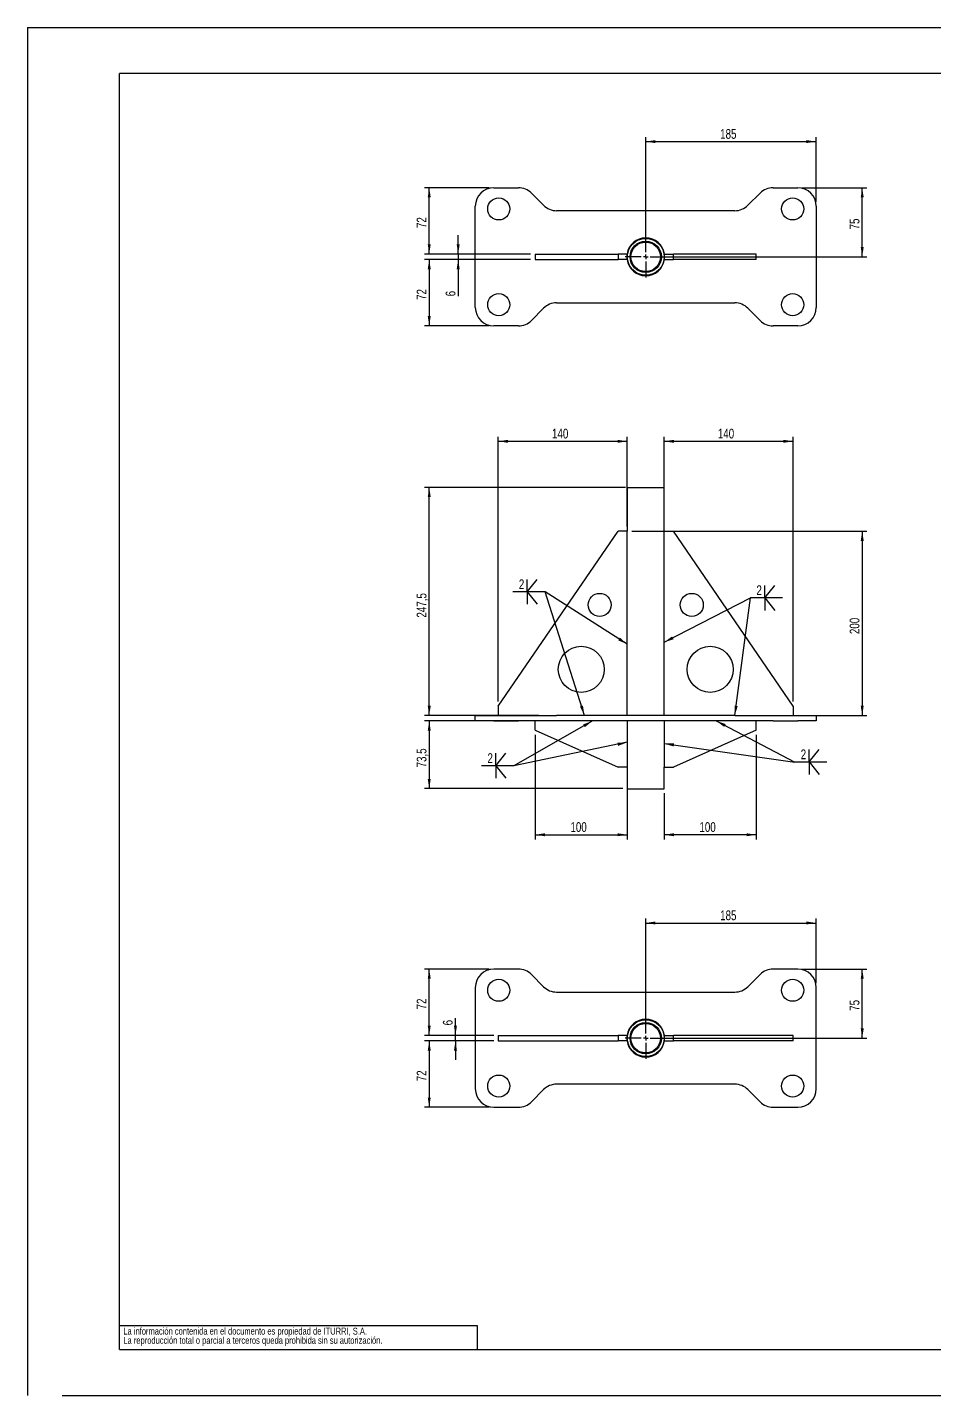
# Model space of a CAD drawing. Extents: x 0 to 420, y 0 to 297.
# Drawn here: x 0 to 197, y 0 to 297 of the extents above; entities that cross this region are included whole.
import ezdxf

# ---------------------------------------------------------------- set-up
doc = ezdxf.new("R2010")
doc.units = 0
doc.linetypes.add('SLD-CONTINUA', pattern=[0])
doc.layers.get('0').update_dxf_attribs({"linetype": 'CONTINUOUS'})
doc.layers.add('FORMATO', color=7, linetype='SLD-CONTINUA')
doc.layers.add('SLD-0', color=179, linetype='SLD-CONTINUA')
doc.styles.add('SLDTEXTSTYLE1', font='TXT', dxfattribs={"width": 0.75})
doc.styles.get("Standard").update_dxf_attribs({"font": 'arial.ttf'})
doc.dimstyles.new('SLDDIMSTYLE0', dxfattribs={"dimtxt": 2.116667, "dimasz": 2.116667, "dimexe": 0, "dimexo": 0.0625, "dimgap": 0.529167, "dimtad": 1, "dimdec": 1, "dimlfac": 5, "dimrnd": 1e-09, "dimzin": 12, "dimdsep": 46, "dimtxsty": 'SLDTEXTSTYLE1', "dimsah": 1, "dimcen": 0.09, "dimadec": 0, "dimazin": 0, "dimtfac": 1, "dimtdec": 1, "dimtofl": 0, "dimtmove": 0, "dimatfit": 3, "dimfxl": 1, "dimtolj": 1, "dimtzin": 12, "dimarcsym": 0})
doc.dimstyles.new('SLDDIMSTYLE1', dxfattribs={"dimtxt": 0.18, "dimasz": 2.116667, "dimexe": 0, "dimexo": 0.0625, "dimgap": 0, "dimtad": 0, "dimtih": 1, "dimtoh": 1, "dimdec": 0, "dimrnd": 1e-09, "dimzin": 0, "dimdsep": 46, "dimtxsty": 'Standard', "dimsah": 1, "dimcen": 0.09, "dimadec": 0, "dimazin": 0, "dimtfac": 2.116667, "dimtdec": 0, "dimtofl": 0, "dimtmove": 0, "dimatfit": 3, "dimfxl": 1, "dimtolj": 1, "dimtzin": 0, "dimarcsym": 0})
doc.dimstyles.new('SLDDIMSTYLE2', dxfattribs={"dimtxt": 2.116667, "dimasz": 2.116667, "dimexe": 0, "dimexo": 0.0625, "dimgap": 0.529167, "dimtad": 1, "dimdec": 1, "dimlfac": 5, "dimrnd": 1e-09, "dimzin": 12, "dimdsep": 46, "dimtxsty": 'SLDTEXTSTYLE1', "dimsah": 1, "dimcen": 0.09, "dimadec": 0, "dimazin": 0, "dimtfac": 1, "dimtdec": 1, "dimtmove": 0, "dimatfit": 0, "dimfxl": 1, "dimtolj": 1, "dimtzin": 12, "dimarcsym": 0})

# ---------------------------------------------------------------- blocks, each defined once
blk = doc.blocks.new('SW_NOTE_0_3')
at = {"layer": 'SLD-0', "color": 0, "char_height": 1.5, "attachment_point": 1, "style": 'SLDTEXTSTYLE1'}
for s, insert in [('La información contenida en el documento es propiedad de ITURRI, S.A.', (0, 1.93)), ('La reproducción total o parcial a terceros queda prohibida sin su autorización.', (0, -0.07))]:
    blk.add_mtext(s, dxfattribs=dict(at, insert=insert))
blk = doc.blocks.new('_D')
at = {"layer": 'FORMATO', "color": 7, "transparency": 16777216}
for p, q in [((129.84, 197.15), (86.24, 197.15)), ((87.24, 147.65), (87.24, 197.15)), ((111.07, 147.65), (86.24, 147.65))]:
    blk.add_line(p, q, dxfattribs=at)
for points in [[(87.24, 197.15), (86.92, 195.03), (87.57, 195.03)], [(87.24, 147.65), (87.57, 149.76), (86.92, 149.76)]]:
    blk.add_solid(points, dxfattribs=at)
at = {"layer": 'FORMATO', "color": 7, "transparency": 16777216, "insert": (84.52, 168.88), "char_height": 2.117, "attachment_point": 1, "rotation": 90, "style": 'SLDTEXTSTYLE1'}
blk.add_mtext('247,5', dxfattribs=at)
blk = doc.blocks.new('_D_1')
at = {"layer": 'FORMATO', "color": 7, "transparency": 16777216}
for p, q in [((111.07, 146.45), (86.24, 146.45)), ((87.24, 146.45), (87.24, 131.75)), ((129.24, 131.75), (86.24, 131.75))]:
    blk.add_line(p, q, dxfattribs=at)
for points in [[(87.24, 146.45), (86.92, 144.33), (87.57, 144.33)], [(87.24, 131.75), (87.57, 133.86), (86.92, 133.86)]]:
    blk.add_solid(points, dxfattribs=at)
at = {"layer": 'FORMATO', "color": 7, "transparency": 16777216, "insert": (84.52, 136.36), "char_height": 2.117, "attachment_point": 1, "rotation": 90, "style": 'SLDTEXTSTYLE1'}
blk.add_mtext('73,5', dxfattribs=at)
blk = doc.blocks.new('_D_2')
at = {"layer": 'FORMATO', "color": 7, "transparency": 16777216}
for p, q in [((131.24, 187.65), (182.24, 187.65)), ((181.24, 187.65), (181.24, 147.65)), ((157.42, 147.65), (182.24, 147.65))]:
    blk.add_line(p, q, dxfattribs=at)
for points in [[(181.24, 187.65), (180.92, 185.53), (181.57, 185.53)], [(181.24, 147.65), (181.57, 149.76), (180.92, 149.76)]]:
    blk.add_solid(points, dxfattribs=at)
at = {"layer": 'FORMATO', "color": 7, "transparency": 16777216, "insert": (178.52, 165.3), "char_height": 2.117, "attachment_point": 1, "rotation": 90, "style": 'SLDTEXTSTYLE1'}
blk.add_mtext('200', dxfattribs=at)
blk = doc.blocks.new('_D_3')
at = {"layer": 'FORMATO', "color": 7, "transparency": 16777216}
for p, q in [((102.24, 150.65), (102.24, 208.15)), ((130.24, 188.65), (130.24, 208.15)), ((102.24, 207.15), (130.24, 207.15))]:
    blk.add_line(p, q, dxfattribs=at)
for points in [[(102.24, 207.15), (104.36, 206.82), (104.36, 207.47)], [(130.24, 207.15), (128.13, 207.47), (128.13, 206.82)]]:
    blk.add_solid(points, dxfattribs=at)
at = {"layer": 'FORMATO', "color": 7, "transparency": 16777216, "insert": (113.9, 209.88), "char_height": 2.117, "attachment_point": 1, "style": 'SLDTEXTSTYLE1'}
blk.add_mtext('140', dxfattribs=at)
blk = doc.blocks.new('_D_4')
at = {"layer": 'FORMATO', "color": 7, "transparency": 16777216}
for p, q in [((138.24, 188.65), (138.24, 208.15)), ((166.24, 150.65), (166.24, 208.15)), ((138.24, 207.15), (166.24, 207.15))]:
    blk.add_line(p, q, dxfattribs=at)
for points in [[(138.24, 207.15), (140.36, 206.82), (140.36, 207.47)], [(166.24, 207.15), (164.13, 207.47), (164.13, 206.82)]]:
    blk.add_solid(points, dxfattribs=at)
at = {"layer": 'FORMATO', "color": 7, "transparency": 16777216, "insert": (149.9, 209.88), "char_height": 2.117, "attachment_point": 1, "style": 'SLDTEXTSTYLE1'}
blk.add_mtext('140', dxfattribs=at)
blk = doc.blocks.new('_D_5')
at = {"layer": 'FORMATO', "color": 7, "transparency": 16777216}
for p, q in [((110.24, 143.45), (110.24, 120.75)), ((130.24, 135.45), (130.24, 120.75)), ((110.24, 121.75), (130.24, 121.75))]:
    blk.add_line(p, q, dxfattribs=at)
for points in [[(110.24, 121.75), (112.36, 121.42), (112.36, 122.07)], [(130.24, 121.75), (128.13, 122.07), (128.13, 121.42)]]:
    blk.add_solid(points, dxfattribs=at)
at = {"layer": 'FORMATO', "color": 7, "transparency": 16777216, "insert": (117.9, 124.48), "char_height": 2.117, "attachment_point": 1, "style": 'SLDTEXTSTYLE1'}
blk.add_mtext('100', dxfattribs=at)
blk = doc.blocks.new('_D_6')
at = {"layer": 'FORMATO', "color": 7, "transparency": 16777216}
for p, q in [((158.24, 143.45), (158.24, 120.75)), ((138.24, 130.75), (138.24, 120.75)), ((158.24, 121.75), (138.24, 121.75))]:
    blk.add_line(p, q, dxfattribs=at)
for points in [[(138.24, 121.75), (140.36, 121.42), (140.36, 122.07)], [(158.24, 121.75), (156.13, 122.07), (156.13, 121.42)]]:
    blk.add_solid(points, dxfattribs=at)
at = {"layer": 'FORMATO', "color": 7, "transparency": 16777216, "insert": (145.9, 124.48), "char_height": 2.117, "attachment_point": 1, "style": 'SLDTEXTSTYLE1'}
blk.add_mtext('100', dxfattribs=at)
blk = doc.blocks.new('SW_SYMBOL_WELD_BUSB')
at = {"layer": 'FORMATO', "color": 0}
for q in [(200, 1000), (1000, 1000)]:
    blk.add_line((200, 0), q, dxfattribs=at)
blk = doc.blocks.new('SW_WELDSYMBOL_0')
at = {"layer": 'FORMATO', "color": 0}
blk.add_line((6.98, 0), (0, 0), dxfattribs=at)
at = {"layer": 'FORMATO', "color": 0, "xscale": 0.0027037109375, "yscale": 0.0027037109375, "zscale": 0.0027037109375}
blk.add_blockref('SW_SYMBOL_WELD_BUSB', (2.56, 0.01), dxfattribs=at)
at = {"layer": 'FORMATO', "color": 0, "extrusion": (0, 0, -1), "xscale": 0.0027037109375, "yscale": 0.0027037109375, "zscale": 0.0027037109375, "rotation": 180}
blk.add_blockref('SW_SYMBOL_WELD_BUSB', (-2.56, 0.01), dxfattribs=at)
at = {"layer": 'FORMATO', "color": 0, "insert": (1.28, 2.73), "char_height": 2.12, "attachment_point": 1, "style": 'SLDTEXTSTYLE1'}
blk.add_mtext('2', dxfattribs=at)
blk = doc.blocks.new('SW_WELDSYMBOL_1')
at = {"layer": 'FORMATO', "color": 0}
blk.add_line((6.98, 0), (0, 0), dxfattribs=at)
at = {"layer": 'FORMATO', "color": 0, "xscale": 0.0027037109375, "yscale": 0.0027037109375, "zscale": 0.0027037109375}
blk.add_blockref('SW_SYMBOL_WELD_BUSB', (2.56, 0.01), dxfattribs=at)
at = {"layer": 'FORMATO', "color": 0, "extrusion": (0, 0, -1), "xscale": 0.0027037109375, "yscale": 0.0027037109375, "zscale": 0.0027037109375, "rotation": 180}
blk.add_blockref('SW_SYMBOL_WELD_BUSB', (-2.56, 0.01), dxfattribs=at)
at = {"layer": 'FORMATO', "color": 0, "insert": (1.28, 2.73), "char_height": 2.12, "attachment_point": 1, "style": 'SLDTEXTSTYLE1'}
blk.add_mtext('2', dxfattribs=at)
blk = doc.blocks.new('SW_WELDSYMBOL_2')
at = {"layer": 'FORMATO', "color": 0}
blk.add_line((0, 0), (-6.98, 0), dxfattribs=at)
at = {"layer": 'FORMATO', "color": 0, "xscale": 0.0027037109375, "yscale": 0.0027037109375, "zscale": 0.0027037109375}
blk.add_blockref('SW_SYMBOL_WELD_BUSB', (-4.42, 0.01), dxfattribs=at)
at = {"layer": 'FORMATO', "color": 0, "extrusion": (0, 0, -1), "xscale": 0.0027037109375, "yscale": 0.0027037109375, "zscale": 0.0027037109375, "rotation": 180}
blk.add_blockref('SW_SYMBOL_WELD_BUSB', (4.42, 0.01), dxfattribs=at)
at = {"layer": 'FORMATO', "color": 0, "insert": (-5.7, 2.73), "char_height": 2.12, "attachment_point": 1, "style": 'SLDTEXTSTYLE1'}
blk.add_mtext('2', dxfattribs=at)
blk = doc.blocks.new('SW_WELDSYMBOL_3')
at = {"layer": 'FORMATO', "color": 0}
blk.add_line((0, 0), (-6.98, 0), dxfattribs=at)
at = {"layer": 'FORMATO', "color": 0, "xscale": 0.0027037109375, "yscale": 0.0027037109375, "zscale": 0.0027037109375}
blk.add_blockref('SW_SYMBOL_WELD_BUSB', (-4.42, 0.01), dxfattribs=at)
at = {"layer": 'FORMATO', "color": 0, "extrusion": (0, 0, -1), "xscale": 0.0027037109375, "yscale": 0.0027037109375, "zscale": 0.0027037109375, "rotation": 180}
blk.add_blockref('SW_SYMBOL_WELD_BUSB', (4.42, 0.01), dxfattribs=at)
at = {"layer": 'FORMATO', "color": 0, "insert": (-5.7, 2.73), "char_height": 2.12, "attachment_point": 1, "style": 'SLDTEXTSTYLE1'}
blk.add_mtext('2', dxfattribs=at)
blk = doc.blocks.new('_D_7')
at = {"layer": 'FORMATO', "color": 7, "transparency": 16777216}
for p, q in [((168.24, 92.59), (182.24, 92.59)), ((181.24, 77.59), (181.24, 92.59)), ((135.24, 77.59), (182.24, 77.59))]:
    blk.add_line(p, q, dxfattribs=at)
for points in [[(181.24, 92.59), (180.92, 90.48), (181.57, 90.48)], [(181.24, 77.59), (181.57, 79.71), (180.92, 79.71)]]:
    blk.add_solid(points, dxfattribs=at)
at = {"layer": 'FORMATO', "color": 7, "transparency": 16777216, "insert": (178.52, 83.53), "char_height": 2.117, "attachment_point": 1, "rotation": 90, "style": 'SLDTEXTSTYLE1'}
blk.add_mtext('75', dxfattribs=at)
blk = doc.blocks.new('_D_8')
at = {"layer": 'FORMATO', "color": 7, "transparency": 16777216}
for p, q in [((134.24, 78.59), (134.24, 103.59)), ((134.24, 102.59), (171.24, 102.59)), ((171.24, 89.59), (171.24, 103.59))]:
    blk.add_line(p, q, dxfattribs=at)
for points in [[(134.24, 102.59), (136.36, 102.27), (136.36, 102.92)], [(171.24, 102.59), (169.13, 102.92), (169.13, 102.27)]]:
    blk.add_solid(points, dxfattribs=at)
at = {"layer": 'FORMATO', "color": 7, "transparency": 16777216, "insert": (150.4, 105.32), "char_height": 2.117, "attachment_point": 1, "style": 'SLDTEXTSTYLE1'}
blk.add_mtext('185', dxfattribs=at)
blk = doc.blocks.new('_D_9')
at = {"layer": 'FORMATO', "color": 7, "transparency": 16777216}
for p, q in [((100.24, 92.59), (86.24, 92.59)), ((87.24, 78.19), (87.24, 92.59)), ((101.24, 78.19), (86.24, 78.19))]:
    blk.add_line(p, q, dxfattribs=at)
for points in [[(87.24, 92.59), (86.92, 90.48), (87.57, 90.48)], [(87.24, 78.19), (87.57, 80.31), (86.92, 80.31)]]:
    blk.add_solid(points, dxfattribs=at)
at = {"layer": 'FORMATO', "color": 7, "transparency": 16777216, "insert": (84.52, 83.83), "char_height": 2.117, "attachment_point": 1, "rotation": 90, "style": 'SLDTEXTSTYLE1'}
blk.add_mtext('72', dxfattribs=at)
blk = doc.blocks.new('_D_10')
at = {"layer": 'FORMATO', "color": 7, "transparency": 16777216}
for p, q in [((92.94, 78.19), (92.94, 81.93)), ((101.24, 78.19), (91.94, 78.19)), ((92.94, 76.99), (92.94, 78.19)), ((101.24, 76.99), (91.94, 76.99)), ((92.94, 76.99), (92.94, 72.92))]:
    blk.add_line(p, q, dxfattribs=at)
for points in [[(92.94, 78.19), (93.26, 80.31), (92.61, 80.31)], [(92.94, 76.99), (92.61, 74.88), (93.26, 74.88)]]:
    blk.add_solid(points, dxfattribs=at)
at = {"layer": 'FORMATO', "color": 7, "transparency": 16777216, "insert": (90.21, 80.37), "char_height": 2.12, "attachment_point": 1, "rotation": 90, "style": 'SLDTEXTSTYLE1'}
blk.add_mtext('6', dxfattribs=at)
blk = doc.blocks.new('_D_11')
at = {"layer": 'FORMATO', "color": 7, "transparency": 16777216}
for p, q in [((101.24, 76.99), (86.24, 76.99)), ((87.24, 76.99), (87.24, 62.59)), ((100.24, 62.59), (86.24, 62.59))]:
    blk.add_line(p, q, dxfattribs=at)
for points in [[(87.24, 76.99), (86.92, 74.88), (87.57, 74.88)], [(87.24, 62.59), (87.57, 64.71), (86.92, 64.71)]]:
    blk.add_solid(points, dxfattribs=at)
at = {"layer": 'FORMATO', "color": 7, "transparency": 16777216, "insert": (84.52, 68.23), "char_height": 2.117, "attachment_point": 1, "rotation": 90, "style": 'SLDTEXTSTYLE1'}
blk.add_mtext('72', dxfattribs=at)
blk = doc.blocks.new('SW_CENTERMARKSYMBOL_0')
at = {"layer": 'FORMATO', "color": 0}
for p, q in [((0, 1), (0, 4.5)), ((-1, 0), (-4.5, 0)), ((0, 0), (-0.5, 0)), ((0, 0), (0, 0.5)), ((0, 0), (0, -0.5)), ((0, 0), (0.5, 0)), ((1, 0), (4.5, 0)), ((0, -1), (0, -4.5))]:
    blk.add_line(p, q, dxfattribs=at)
blk = doc.blocks.new('_D_12')
at = {"layer": 'FORMATO', "color": 7, "transparency": 16777216}
for p, q in [((93.53, 247.8), (93.53, 251.87)), ((109.24, 247.8), (92.53, 247.8)), ((109.24, 246.6), (92.53, 246.6)), ((93.53, 247.8), (93.53, 246.6)), ((93.53, 246.6), (93.53, 238.62))]:
    blk.add_line(p, q, dxfattribs=at)
for points in [[(93.53, 247.8), (93.85, 249.92), (93.2, 249.92)], [(93.53, 246.6), (93.2, 244.49), (93.85, 244.49)]]:
    blk.add_solid(points, dxfattribs=at)
at = {"layer": 'FORMATO', "color": 7, "transparency": 16777216, "insert": (90.8, 238.62), "char_height": 2.12, "attachment_point": 1, "rotation": 90, "style": 'SLDTEXTSTYLE1'}
blk.add_mtext('6', dxfattribs=at)
blk = doc.blocks.new('_D_13')
at = {"layer": 'FORMATO', "color": 7, "transparency": 16777216}
for p, q in [((100.24, 262.2), (86.24, 262.2)), ((87.24, 247.8), (87.24, 262.2)), ((109.24, 247.8), (86.24, 247.8))]:
    blk.add_line(p, q, dxfattribs=at)
for points in [[(87.24, 262.2), (86.92, 260.09), (87.57, 260.09)], [(87.24, 247.8), (87.57, 249.92), (86.92, 249.92)]]:
    blk.add_solid(points, dxfattribs=at)
at = {"layer": 'FORMATO', "color": 7, "transparency": 16777216, "insert": (84.52, 253.44), "char_height": 2.117, "attachment_point": 1, "rotation": 90, "style": 'SLDTEXTSTYLE1'}
blk.add_mtext('72', dxfattribs=at)
blk = doc.blocks.new('_D_14')
at = {"layer": 'FORMATO', "color": 7, "transparency": 16777216}
for p, q in [((109.24, 246.6), (86.24, 246.6)), ((87.24, 246.6), (87.24, 232.2)), ((100.24, 232.2), (86.24, 232.2))]:
    blk.add_line(p, q, dxfattribs=at)
for points in [[(87.24, 246.6), (86.92, 244.49), (87.57, 244.49)], [(87.24, 232.2), (87.57, 234.32), (86.92, 234.32)]]:
    blk.add_solid(points, dxfattribs=at)
at = {"layer": 'FORMATO', "color": 7, "transparency": 16777216, "insert": (84.52, 237.84), "char_height": 2.117, "attachment_point": 1, "rotation": 90, "style": 'SLDTEXTSTYLE1'}
blk.add_mtext('72', dxfattribs=at)
blk = doc.blocks.new('_D_15')
at = {"layer": 'FORMATO', "color": 7, "transparency": 16777216}
for p, q in [((168.24, 262.2), (182.24, 262.2)), ((181.24, 247.2), (181.24, 262.2)), ((135.24, 247.2), (182.24, 247.2))]:
    blk.add_line(p, q, dxfattribs=at)
for points in [[(181.24, 262.2), (180.92, 260.09), (181.57, 260.09)], [(181.24, 247.2), (181.57, 249.32), (180.92, 249.32)]]:
    blk.add_solid(points, dxfattribs=at)
at = {"layer": 'FORMATO', "color": 7, "transparency": 16777216, "insert": (178.52, 253.14), "char_height": 2.117, "attachment_point": 1, "rotation": 90, "style": 'SLDTEXTSTYLE1'}
blk.add_mtext('75', dxfattribs=at)
blk = doc.blocks.new('_D_16')
at = {"layer": 'FORMATO', "color": 7, "transparency": 16777216}
for p, q in [((134.24, 248.2), (134.24, 273.2)), ((134.24, 272.2), (171.24, 272.2)), ((171.24, 259.2), (171.24, 273.2))]:
    blk.add_line(p, q, dxfattribs=at)
for points in [[(134.24, 272.2), (136.36, 271.88), (136.36, 272.53)], [(171.24, 272.2), (169.13, 272.53), (169.13, 271.88)]]:
    blk.add_solid(points, dxfattribs=at)
at = {"layer": 'FORMATO', "color": 7, "transparency": 16777216, "insert": (150.4, 274.93), "char_height": 2.117, "attachment_point": 1, "style": 'SLDTEXTSTYLE1'}
blk.add_mtext('185', dxfattribs=at)
blk = doc.blocks.new('SW_CENTERMARKSYMBOL_1')
at = {"layer": 'FORMATO', "color": 0}
for p, q in [((0, 1), (0, 4.5)), ((-1, 0), (-4.5, 0)), ((0, 0), (-0.5, 0)), ((0, 0), (0, 0.5)), ((0, 0), (0, -0.5)), ((0, 0), (0.5, 0)), ((1, 0), (4.5, 0)), ((0, -1), (0, -4.5))]:
    blk.add_line(p, q, dxfattribs=at)

msp = doc.modelspace()

# ---------------------------------------------------------------- linework, layer by layer
at = {"color": 7, "linetype": 'SLD-CONTINUA'}
for p, q in [((0, 297), (420, 297)), ((0, 297), (0, -0.001)), ((410, 287), (20, 287)), ((20, 10), (20, 287)), ((101.245, 262.203), (106.588, 262.203)), ((161.902, 262.203), (167.245, 262.203)), ((112.073, 258.374), (109.416, 261.031)), ((159.073, 261.031), (156.416, 258.374)), ((97.245, 236.203), (97.245, 258.203)), ((153.588, 257.203), (114.902, 257.203)), ((171.245, 258.203), (171.245, 236.203)), ((110.245, 247.803), (110.245, 246.603)), ((110.245, 247.803), (128.245, 247.803)), ((110.245, 246.603), (128.245, 246.603)), ((128.245, 247.803), (128.245, 246.603)), ((130.245, 247.803), (128.245, 247.803)), ((130.245, 246.603), (128.245, 246.603)), ((130.245, 246.603), (130.245, 247.803)), ((138.245, 247.803), (138.245, 246.603)), ((138.245, 247.803), (140.245, 247.803)), ((138.245, 246.603), (140.245, 246.603)), ((140.245, 246.603), (140.245, 247.803)), ((158.245, 247.803), (140.245, 247.803)), ((158.245, 246.603), (140.245, 246.603)), ((158.245, 246.603), (158.245, 247.803)), ((109.416, 233.374), (112.073, 236.031)), ((114.902, 237.203), (153.588, 237.203)), ((156.416, 236.031), (159.073, 233.374)), ((106.588, 232.203), (101.245, 232.203)), ((167.245, 232.203), (161.902, 232.203)), ((130.245, 197.147), (130.245, 187.647)), ((130.245, 197.147), (138.245, 197.147)), ((138.245, 187.647), (138.245, 197.147)), ((102.245, 149.647), (128.245, 187.647)), ((130.245, 187.647), (128.245, 187.647)), ((130.245, 147.647), (130.245, 187.647)), ((138.245, 147.647), (138.245, 187.647)), ((138.245, 187.647), (140.245, 187.647)), ((166.245, 149.647), (140.245, 187.647)), ((102.245, 149.647), (102.245, 147.647)), ((166.245, 149.647), (166.245, 147.647)), ((97.245, 146.447), (97.245, 147.647)), ((97.245, 147.647), (101.245, 147.647)), ((101.245, 146.447), (97.245, 146.447)), ((101.245, 147.647), (106.588, 147.647)), ((101.245, 146.447), (106.588, 146.447)), ((106.588, 147.647), (109.416, 147.647)), ((109.416, 146.447), (106.588, 146.447)), ((109.416, 147.647), (112.073, 147.647)), ((112.073, 146.447), (109.416, 146.447)), ((110.245, 144.447), (110.245, 146.447)), ((112.073, 147.647), (114.902, 147.647)), ((114.902, 146.447), (112.073, 146.447)), ((153.588, 147.647), (114.902, 147.647)), ((153.588, 146.447), (114.902, 146.447)), ((130.245, 146.447), (130.245, 136.447)), ((138.245, 146.447), (138.245, 136.447)), ((153.588, 147.647), (156.416, 147.647)), ((156.416, 146.447), (153.588, 146.447)), ((156.416, 147.647), (159.073, 147.647)), ((159.073, 146.447), (156.416, 146.447)), ((158.245, 144.447), (158.245, 146.447)), ((159.073, 147.647), (161.902, 147.647)), ((161.902, 146.447), (159.073, 146.447)), ((161.902, 147.647), (167.245, 147.647)), ((161.902, 146.447), (167.245, 146.447)), ((167.245, 147.647), (171.245, 147.647)), ((171.245, 146.447), (167.245, 146.447)), ((171.245, 147.647), (171.245, 146.447)), ((110.245, 144.447), (128.245, 136.447)), ((158.245, 144.447), (140.245, 136.447)), ((130.245, 136.447), (128.245, 136.447)), ((130.245, 136.447), (130.245, 131.747)), ((138.245, 131.747), (138.245, 136.447)), ((138.245, 136.447), (140.245, 136.447)), ((130.245, 131.747), (138.245, 131.747)), ((106.588, 92.594), (101.245, 92.594)), ((167.245, 92.594), (161.902, 92.594)), ((112.073, 88.766), (109.416, 91.423)), ((159.073, 91.423), (156.416, 88.766)), ((97.245, 88.594), (97.245, 66.594)), ((114.902, 87.594), (153.588, 87.594)), ((171.245, 66.594), (171.245, 88.594)), ((102.245, 78.194), (102.245, 76.994)), ((102.245, 78.194), (128.245, 78.194)), ((128.245, 78.194), (128.245, 76.994)), ((130.245, 78.194), (128.245, 78.194)), ((130.245, 76.994), (130.245, 78.194)), ((138.245, 78.194), (138.245, 76.994)), ((138.245, 78.194), (140.245, 78.194)), ((140.245, 76.994), (140.245, 78.194)), ((166.245, 78.194), (140.245, 78.194)), ((166.245, 76.994), (166.245, 78.194)), ((102.245, 76.994), (128.245, 76.994)), ((130.245, 76.994), (128.245, 76.994)), ((138.245, 76.994), (140.245, 76.994)), ((166.245, 76.994), (140.245, 76.994)), ((109.416, 63.766), (112.073, 66.423)), ((153.588, 67.594), (114.902, 67.594)), ((156.416, 66.423), (159.073, 63.766)), ((101.245, 62.594), (106.588, 62.594)), ((161.902, 62.594), (167.245, 62.594)), ((20, 10), (410, 10)), ((7.531, 0), (420, 0))]:
    msp.add_line(p, q, dxfattribs=at)
for centre, radius in [((102.345, 257.603), 2.4), ((166.145, 257.603), 2.4), ((134.245, 247.203), 4), ((134.245, 247.203), 3.4), ((134.245, 247.203), 3.2), ((102.345, 236.803), 2.4), ((166.145, 236.803), 2.4), ((124.245, 171.647), 2.5), ((144.245, 171.647), 2.5), ((120.245, 157.647), 5), ((148.245, 157.647), 5), ((102.345, 87.994), 2.4), ((166.145, 87.994), 2.4), ((134.245, 77.594), 4), ((134.245, 77.594), 3.4), ((134.245, 77.594), 3.2), ((102.345, 67.194), 2.4), ((166.145, 67.194), 2.4)]:
    msp.add_circle(centre, radius, dxfattribs=at)
for centre, radius, start, end in [((101.245, 258.203), 4, 90, 180), ((106.588, 258.203), 4, 45, 90), ((161.902, 258.203), 4, 90, 135), ((167.245, 258.203), 4, 0, 90), ((114.902, 261.203), 4, 225, 270), ((153.588, 261.203), 4, 270, 315), ((134.245, 247.203), 4.1, 8.41497, 171.58503), ((134.245, 247.203), 4.1, 188.41497, 351.58503), ((101.245, 236.203), 4, 180, 270), ((114.902, 233.203), 4, 90, 135), ((153.588, 233.203), 4, 45, 90), ((167.245, 236.203), 4, 270, 0), ((106.588, 236.203), 4, 270, 315), ((161.902, 236.203), 4, 225, 270), ((101.245, 88.594), 4, 90, 180), ((106.588, 88.594), 4, 45, 90), ((161.902, 88.594), 4, 90, 135), ((167.245, 88.594), 4, 0, 90), ((114.902, 91.594), 4, 225, 270), ((153.588, 91.594), 4, 270, 315), ((134.245, 77.594), 4.1, 8.41497, 171.58503), ((134.245, 77.594), 4.1, 188.41497, 351.58503), ((101.245, 66.594), 4, 180, 270), ((114.902, 63.594), 4, 90, 135), ((153.588, 63.594), 4, 45, 90), ((167.245, 66.594), 4, 270, 0), ((106.588, 66.594), 4, 270, 315), ((161.902, 66.594), 4, 225, 270)]:
    msp.add_arc(centre, radius, start, end, dxfattribs=at)
at = {"layer": 'SLD-0'}
for p, q in [((20.002, 15.245), (97.629, 15.245)), ((97.629, 15.245), (97.629, 10))]:
    msp.add_line(p, q, dxfattribs=at)

# ---------------------------------------------------------------- block references
at = {"layer": 'FORMATO', "color": 7}
for name, p in [('SW_CENTERMARKSYMBOL_1', (134.245, 247.203)), ('SW_WELDSYMBOL_2', (112.395, 174.463)), ('SW_WELDSYMBOL_1', (156.992, 173.152)), ('SW_WELDSYMBOL_0', (166.608, 137.53)), ('SW_WELDSYMBOL_3', (105.589, 136.714)), ('SW_CENTERMARKSYMBOL_0', (134.245, 77.594))]:
    msp.add_blockref(name, p, dxfattribs=at)
at = {"layer": 'SLD-0'}
msp.add_blockref('SW_NOTE_0_3', (20.838, 12.819), dxfattribs=at)

# ---------------------------------------------------------------- dimensions: what is measured, and where the dimension line sits
at = {"layer": 'FORMATO', "color": 7}
for base, p1, p2, picture, middle in [((171.245, 272.203), (134.245, 247.203), (171.245, 258.203), '_D_16', (152.745, 272.203)), ((166.245, 207.147), (138.245, 187.647), (166.245, 149.647), '_D_4', (152.245, 207.147)), ((138.245, 121.747), (158.245, 144.447), (138.245, 131.747), '_D_6', (148.245, 121.747))]:
    dim = msp.add_linear_dim(base=base, p1=p1, p2=p2, dimstyle='SLDDIMSTYLE0', dxfattribs=at)
    dim.commit()
    dim.dimension.update_dxf_attribs({"geometry": picture, "text_midpoint": middle, "dimtype": 160})
for base, p1, p2, angle, dimstyle, picture, middle in [((87.245, 262.203), (110.245, 247.803), (101.245, 262.203), 90, 'SLDDIMSTYLE0', '_D_13', (87.245, 255.003)), ((181.245, 262.203), (134.245, 247.203), (167.245, 262.203), 90, 'SLDDIMSTYLE0', '_D_15', (181.245, 254.703)), ((93.528, 246.603), (110.245, 247.803), (110.245, 246.603), 90, 'SLDDIMSTYLE2', '_D_12', (93.528, 239.403)), ((87.245, 232.203), (110.245, 246.603), (101.245, 232.203), 90, 'SLDDIMSTYLE0', '_D_14', (87.245, 239.403)), ((130.245, 207.147), (102.245, 149.647), (130.245, 187.647), 0, 'SLDDIMSTYLE0', '_D_3', (116.245, 207.147)), ((87.245, 197.147), (112.073, 147.647), (130.845, 197.147), 90, 'SLDDIMSTYLE0', '_D', (87.245, 172.397)), ((181.245, 147.647), (130.245, 187.647), (156.416, 147.647), 90, 'SLDDIMSTYLE0', '_D_2', (181.245, 167.647)), ((87.245, 131.747), (112.073, 146.447), (130.245, 131.747), 90, 'SLDDIMSTYLE0', '_D_1', (87.245, 139.097)), ((130.245, 121.747), (110.245, 144.447), (130.245, 136.447), 0, 'SLDDIMSTYLE0', '_D_5', (120.245, 121.747)), ((171.245, 102.594), (134.245, 77.594), (171.245, 88.594), 0, 'SLDDIMSTYLE0', '_D_8', (152.745, 102.594)), ((87.245, 92.594), (102.245, 78.194), (101.245, 92.594), 90, 'SLDDIMSTYLE0', '_D_9', (87.245, 85.394)), ((181.245, 92.594), (134.245, 77.594), (167.245, 92.594), 90, 'SLDDIMSTYLE0', '_D_7', (181.245, 85.094)), ((92.937, 78.194), (102.245, 76.994), (102.245, 78.194), 90, 'SLDDIMSTYLE2', '_D_10', (92.937, 81.148)), ((87.245, 62.594), (102.245, 76.994), (101.245, 62.594), 90, 'SLDDIMSTYLE0', '_D_11', (87.245, 69.794))]:
    dim = msp.add_linear_dim(base=base, p1=p1, p2=p2, angle=angle, dimstyle=dimstyle, dxfattribs=at)
    dim.commit()
    dim.dimension.update_dxf_attribs({"geometry": picture, "text_midpoint": middle, "dimtype": 160})

# ---------------------------------------------------------------- leaders
for points in [[(120.933, 147.647), (112.395, 174.463)], [(130.245, 163.099), (112.395, 174.463)], [(138.245, 163.524), (156.992, 173.152)], [(153.588, 147.647), (156.992, 173.152)], [(122.686, 146.447), (105.589, 136.714)], [(149.562, 146.447), (166.608, 137.53)], [(130.245, 141.807), (105.589, 136.714)], [(138.245, 141.549), (166.608, 137.53)]]:
    msp.add_leader(points, dimstyle='SLDDIMSTYLE1', dxfattribs=at)

doc.saveas('drawing.dxf')
